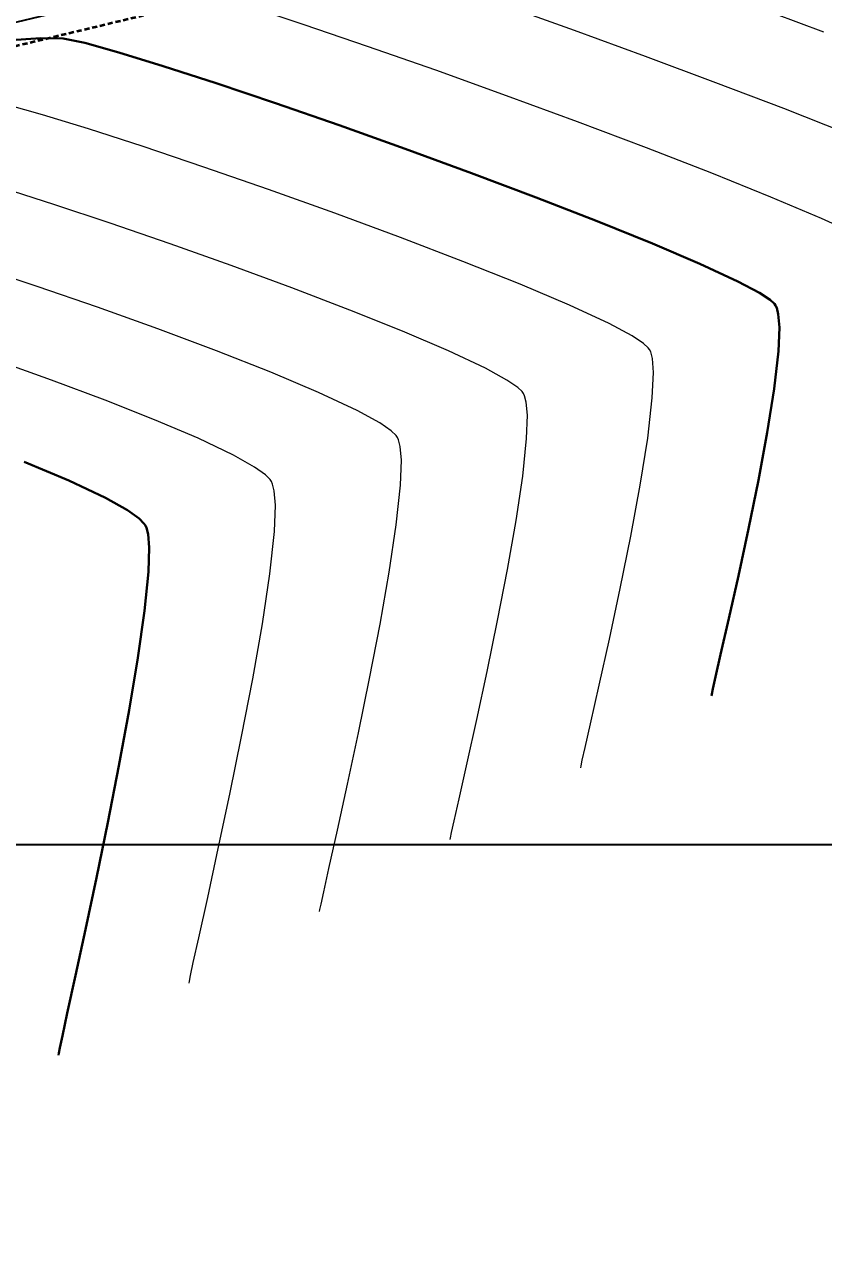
# Model space of a CAD drawing. Header units: millimetres. Extents: x 736950 to 740938, y 8500595 to 8502163.
# Drawn here: x 737905.55 to 737933.13, y 8501186.46 to 8501228.3 of the extents above; entities that cross this region are included whole.
import ezdxf

# ---------------------------------------------------------------- set-up
doc = ezdxf.new("R2010")
doc.units = ezdxf.units.MM
doc.linetypes.add('DASHED', pattern=[0.75, 0.5, -0.25])
for name, color, linetype, lineweight in [('CONT-MJR', 80, 'Continuous', 30), ('CONT-MNR', 96, 'Continuous', 15), ('COTAS', 40, 'Continuous', 5), ('PERIMETRO', 7, 'Continuous', 35), ('pista', 251, 'Continuous', 5)]:
    doc.layers.add(name, color=color, linetype=linetype, lineweight=lineweight)
doc.layers.add('Cuadricula Coordenadas', color=5, linetype='Continuous')
doc.styles.add('COTAS', font='arial.ttf')
doc.dimstyles.new('Copy of GenDist', dxfattribs={"dimtxt": 2, "dimasz": 2, "dimexe": 0.18, "dimexo": 0.0625, "dimgap": 1, "dimtad": 2, "dimdec": 3, "dimzin": 1, "dimdsep": 46, "dimtxsty": 'COTAS', "dimcen": 0.09, "dimadec": 3, "dimazin": 0, "dimtfac": 1, "dimtdec": 3, "dimtofl": 0, "dimtmove": 0, "dimatfit": 3, "dimfxl": 1, "dimtolj": 1, "dimtzin": 0, "dimarcsym": 0})

# ---------------------------------------------------------------- blocks, each defined once
blk = doc.blocks.new('*D155')
at = {"layer": 'COTAS', "color": 0, "lineweight": -2, "transparency": 16777216}
for p, q in [((737966.6579041376, 8501242.309450852), (737966.4448905829, 8501243.199841607)), ((737894.410769413, 8501225.781604614), (737964.5416599361, 8501242.55944087)), ((737892.6367909918, 8501224.600933155), (737892.4237774368, 8501225.491323913))]:
    blk.add_line(p, q, dxfattribs=at)
at = {"layer": 'COTAS', "color": 0, "transparency": 16777216}
for points in [[(737964.4641031495, 8501242.883626089), (737964.6192167227, 8501242.235255651), (737966.4867712476, 8501243.024781588)], [(737894.3332126264, 8501226.105789833), (737894.4883261996, 8501225.457419395), (737892.4656581015, 8501225.316263894)]]:
    blk.add_solid(points, dxfattribs=at)
at = {"layer": 'Defpoints', "color": 0, "transparency": 16777216}
for p in [(737966.4867712476, 8501243.024781588), (737966.6724460351, 8501242.248666123), (737892.6513328892, 8501224.540148428)]:
    blk.add_point(p, dxfattribs=at)
at = {"layer": 'COTAS', "color": 0, "transparency": 16777216, "insert": (737929.0059539131, 8501236.13619969), "char_height": 2, "attachment_point": 5, "rotation": 13.45433814943491, "style": 'COTAS'}
blk.add_mtext('\\A1;76.110', dxfattribs=at)

msp = doc.modelspace()

# ---------------------------------------------------------------- hatches: boundary and pattern name
at = {"layer": 'pista'}
h = msp.add_hatch(dxfattribs=at)
h.set_pattern_fill('HONEY', color=256, scale=3, angle=9.94991650582834, style=0)
h.set_pattern_definition([(9.94991650582834, (1479841.21072825, -18.49207214638591), (0.4979252195647159, 0.4170677100899267), [0.375, -0.75]), (129.9499165058283, (1479841.21072825, -18.49207214638591), (-0.6101538418184378, 0.222682034283025), [0.3749999999999999, -0.7499999999999998]), (69.94991650582834, (1479841.21072825, -18.49207214638591), (-0.112228622253722, 0.6397497443729518), [-0.75, 0.375])])
h.paths.add_polyline_path([(737744.7999806425, 8501250.923935566), (737743.4751223363, 8501250.754223157), (737756.465848178, 8501242.026572531), (737763.5739612179, 8501242.006896213), (737770.002546867, 8501243.455222024), (737769.8468594846, 8501244.342704736), (737763.4750639071, 8501242.907173423), (737756.7405500773, 8501242.925815564)])
h.paths.add_polyline_path([(737794.2809870465, 8501256.017245878), (737809.7820272583, 8501263.709828075), (737823.391616501, 8501273.483615467), (737837.0791595323, 8501280.557800073), (737851.5530432165, 8501285.77819753), (737870.8510758049, 8501293.050216693, -0.9976846880626209), (737871.0089264096, 8501292.63424804), (737865.2748787645, 8501289.581801567, 0.7845063948290762), (737866.1540430214, 8501286.121818589), (737883.2588851704, 8501291.348365877), (737897.4188924351, 8501296.516943583), (737903.2981396064, 8501301.44146652, -0.5512150924587264), (737904.1219025984, 8501301.177325813), (737906.855912117, 8501297.98174819, 0.5618964424650519), (737910.2738656431, 8501298.536066804), (737914.22079628, 8501308.558674501), (737925.6412323939, 8501300.72656757, 0.340189525830376), (737928.7023693406, 8501300.894137181), (737936.9171069289, 8501306.117412793, -0.358727273887905), (737938.1716059428, 8501305.962964654), (737943.1732157968, 8501301.051021611, 0.3417074120720416), (737946.0555081918, 8501300.709858142), (737955.8779356404, 8501307.072689936), (737971.8320576148, 8501314.464803053), (737988.5677626224, 8501323.411181662), (738023.1375471824, 8501336.282937778), (738044.4246208373, 8501357.728329657), (738061.4456776979, 8501362.208386911), (738078.9085143938, 8501363.070318012), (738112.0997810266, 8501372.051506756), (738118.6561313582, 8501373.365123207), (738128.3493353954, 8501376.976906104), (738155.2251721952, 8501366.826195797), (738176.6167526407, 8501363.543890122), (738193.8053773039, 8501353.328603027), (738204.7313956148, 8501340.877429372), (738207.705198212, 8501335.751671141), (738214.35685511, 8501331.742925933), (738229.9282901662, 8501313.374534177), (738233.5603594936, 8501308.186787868), (738234.53883727, 8501308.358438132), (738230.6417003467, 8501313.924784988), (738214.9478837823, 8501332.43754055), (738208.3676942562, 8501336.403214611), (738205.4657963786, 8501341.405035153), (738194.387784551, 8501354.029418997), (738176.9261677533, 8501364.406946706), (738155.4549153853, 8501367.70147717), (738128.3514754312, 8501377.93815071), (738118.4090486554, 8501374.233504975), (738111.8936108743, 8501372.928085677), (738078.7671659255, 8501363.964436961), (738061.3074614278, 8501363.102660457), (738043.958527311, 8501358.536303693), (738022.6381405202, 8501337.057350922), (737988.196920163, 8501324.233464561), (737971.4304040315, 8501315.270615296), (737955.4419368334, 8501307.862588815), (737945.5806043665, 8501301.47455489, -0.3391433520832071), (737943.8038299843, 8501301.693147572), (737938.8116631231, 8501306.59581691, 0.3560082385246841), (737936.4342009705, 8501306.876887502), (737928.158540546, 8501301.61487459, -0.3502196171718997), (737926.1502499409, 8501301.468794718), (737914.5128481541, 8501309.44969617, 0.4302069892023044), (737913.4330382891, 8501309.014522241), (737909.4507249827, 8501298.90206584, -0.5704007069138802), (737907.5397775185, 8501298.566836312), (737904.9064502402, 8501301.644734057, 0.4931454261128044), (737902.7202336333, 8501302.131411942), (737896.9620044216, 8501297.308254998), (737882.9728831241, 8501292.20205278), (737866.0373022418, 8501287.027224885, -0.7384715771871906), (737865.6977918843, 8501288.787355538), (737871.5108758068, 8501291.881875956, 0.9119586051647783), (737870.5337161538, 8501293.892406015), (737851.2416702455, 8501286.62264278), (737836.7183275839, 8501281.384406622), (737822.9200107896, 8501274.252970394), (737809.3164408724, 8501264.483505804), (737793.8201376351, 8501256.79327439), (737778.9884914039, 8501246.402265295), (737769.846859484, 8501244.34270474), (737770.0025468671, 8501243.455222024), (737779.3594973255, 8501245.563292695)])
h.paths.add_polyline_path([(738260.5182952256, 8501271.251537092), (738234.538837269, 8501308.358438132), (738233.56035949, 8501308.186787868), (738259.6897886079, 8501270.86568047), (738269.3749442189, 8501234.589470252), (738274.5057655985, 8501215.583008338), (738279.7983711922, 8501189.602392923), (738280.7089290785, 8501189.641305126), (738275.382018582, 8501215.790318219), (738270.2441657205, 8501234.822827347)])

# ---------------------------------------------------------------- linework, layer by layer
at = {"layer": 'CONT-MJR'}
for points, elevation in [([(737906.1256585014, 8501227.825513773), (737904.9283425127, 8501227.742085151)], 3600), ([(737908.8119203646, 8501227.33136505), (737907.6399009054, 8501227.656692253)], 3600), ([(737930.1649240372, 8501219.427984213), (737928.8645748426, 8501220.03304173)], 3600), ([(737931.4308309387, 8501218.654723784), (737931.2845930982, 8501218.786076728)], 3600), ([(737931.4722085989, 8501218.598684508), (737931.4308309387, 8501218.654723784)], 3600), ([(737931.5103115077, 8501218.517116962), (737931.4722085989, 8501218.598684508)], 3600), ([(737931.5661201383, 8501218.298180994), (737931.5103115077, 8501218.517116962)], 3600), ([(737931.5708910384, 8501217.022010755), (737931.6022131379, 8501217.841134124)], 3600), ([(737909.1183234364, 8501211.528953742), (737908.3595973602, 8501211.957055923)], 3605), ([(737909.6785824308, 8501211.077881617), (737909.5109102138, 8501211.245731762)], 3605), ([(737909.7321978917, 8501211.000833593), (737909.6785824308, 8501211.077881617)], 3605), ([(737909.7688854642, 8501210.921975072), (737909.7321978917, 8501211.000833593)], 3605), ([(737909.8377229341, 8501209.411249781), (737909.861695116, 8501210.248158382)], 3605), ([(737909.4736603705, 8501206.438279917), (737909.703417239, 8501208.058548877)], 3605), ([(737929.2593692408, 8501205.12552054), (737929.2706768836, 8501205.188561905)], 3600), ([(737908.8155760246, 8501202.70815167), (737909.1703980563, 8501204.628721362)], 3605), ([(737908.431140004, 8501200.754849296), (737908.8155760246, 8501202.70815167)], 3605), ([(737907.319605286, 8501195.48133068), (737907.6612089063, 8501197.063160345)], 3605), ([(737906.8660519841, 8501193.393200915), (737907.0361705882, 8501194.179882172)], 3605)]:
    msp.add_lwpolyline(points, dxfattribs=dict(at, elevation=elevation))
at = {"layer": 'CONT-MJR', "extrusion": (-0.01716016555535793, -0.9998527535182933, 0), "elevation": -8512638.6409069}
msp.add_lwpolyline([(591915.7681700103, 3600.000000000013), (591914.994668037, 3600.000000000013)], dxfattribs=at)
at = {"layer": 'CONT-MJR', "extrusion": (-0.2054776196131246, -0.9786618148462338, 0), "elevation": -8471450.39226062}
msp.add_lwpolyline([(-1024649.992632065, 3600.000000000006), (-1024650.749639557, 3600.000000000006)], dxfattribs=at)
at = {"layer": 'CONT-MJR', "extrusion": (0.2936719581844321, 0.9559062616052482, 0), "elevation": 8343079.563139728}
msp.add_lwpolyline([(1791198.819570396, 3600.000000000001), (1791200.423564625, 3600.000000000001)], dxfattribs=at)
at = {"layer": 'CONT-MJR', "extrusion": (-0.3089520666024214, -0.9510776101570749, 0), "elevation": -8313305.451826645}
msp.add_lwpolyline([(-1924659.681083106, 3600), (-1924661.599538875, 3600)], dxfattribs=at)
at = {"layer": 'CONT-MJR', "extrusion": (-0.3196892637963469, -0.9475224401634771, 0), "elevation": -8291005.255770102}
msp.add_lwpolyline([(-2018560.26777995, 3600.000000000013), (-2018562.42711252, 3600.000000000013)], dxfattribs=at)
at = {"layer": 'CONT-MJR', "extrusion": (-0.328332221287551, -0.9445623073489555, 0), "elevation": -8272218.260174457}
msp.add_lwpolyline([(-2094217.996661508, 3600), (-2094220.323152115, 3600)], dxfattribs=at)
at = {"layer": 'CONT-MJR', "extrusion": (-0.3361115103619647, -0.9418221979769849, 0), "elevation": -8254664.439481921}
msp.add_lwpolyline([(-2162371.033770088, 3600), (-2162373.453651619, 3600)], dxfattribs=at)
at = {"layer": 'CONT-MJR', "extrusion": (-0.3438329629349455, -0.9390308267567026, 0), "elevation": -8236632.171657152}
msp.add_lwpolyline([(-2230070.19720121, 3600), (-2230072.636699909, 3600)], dxfattribs=at)
at = {"layer": 'CONT-MJR', "extrusion": (-0.3522107600554415, -0.9359207127215255, 0), "elevation": -8216374.550475096}
msp.add_lwpolyline([(-2303584.353162312, 3600.000000000013), (-2303586.738529282, 3600.000000000013)], dxfattribs=at)
at = {"layer": 'CONT-MJR', "extrusion": (-0.3621030694130336, -0.9321380622642012, 0), "elevation": -8191517.162706014}
msp.add_lwpolyline([(-2390470.122320647, 3600), (-2390472.37987009, 3600)], dxfattribs=at)
at = {"layer": 'CONT-MJR', "extrusion": (-0.3748324103001827, -0.927092586632293, 0), "elevation": -8158017.759715853}
msp.add_lwpolyline([(-2502406.19684351, 3600), (-2502408.253018625, 3600)], dxfattribs=at)
at = {"layer": 'CONT-MJR', "extrusion": (-0.3928780095281645, -0.9195905989238841, 0), "elevation": -8107558.045256119}
msp.add_lwpolyline([(-2661349.958604794, 3600.00000000001), (-2661351.740120595, 3600.00000000001)], dxfattribs=at)
at = {"layer": 'CONT-MJR', "extrusion": (0.4702045367787753, 0.8825574732518315, 0), "elevation": 7849792.849294323}
msp.add_lwpolyline([(3346045.311599917, 3600.000000000003), (3346046.161398375, 3600.000000000003)], dxfattribs=at)
at = {"layer": 'CONT-MJR', "extrusion": (0.5482301021527399, 0.8363275405566868, 0), "elevation": 7514359.542628038}
msp.add_lwpolyline([(4043471.787170062, 3600.00000000001), (4043472.229189558, 3600.00000000001)], dxfattribs=at)
at = {"layer": 'CONT-MJR', "extrusion": (0.9968963768554802, 0.07872492497561673, 0), "elevation": 1404899.077358095}
msp.add_lwpolyline([(8416739.654664407, 3600.000000000003), (8416740.113134196, 3600.000000000003)], dxfattribs=at)
at = {"layer": 'CONT-MJR', "extrusion": (0.9936615235794632, -0.112413418050249, 0), "elevation": -222396.6540022123}
msp.add_lwpolyline([(8530284.36446528, 3600.000000000013), (8530285.668541934, 3600.000000000013)], dxfattribs=at)
at = {"layer": 'CONT-MJR', "extrusion": (0.9876850676307743, -0.1564551283250021, 0), "elevation": -601214.948649139}
msp.add_lwpolyline([(8511975.452819796, 3600.00000000001), (8511976.985158794, 3600.00000000001)], dxfattribs=at)
at = {"layer": 'CONT-MJR', "extrusion": (0.9831788879679348, -0.1826452141561203, 0), "elevation": -827187.7290457113}
msp.add_lwpolyline([(8492992.266584322, 3600), (8492993.93528584, 3600)], dxfattribs=at)
at = {"layer": 'CONT-MJR', "extrusion": (-0.3866109638433374, -0.9222428978507375, 0), "elevation": -8125465.875120634}
msp.add_lwpolyline([(-2606132.403993703, 3605.00000000001), (-2606134.075698392, 3605.00000000001)], dxfattribs=at)
at = {"layer": 'CONT-MJR', "extrusion": (-0.4273564654883187, -0.9040832104432266, 0), "elevation": -8001152.907205279}
msp.add_lwpolyline([(-2965917.335576775, 3605), (-2965918.736313646, 3605)], dxfattribs=at)
at = {"layer": 'CONT-MJR', "extrusion": (0.979872295195748, -0.1996253618852494, 0), "elevation": -973979.6113101201}
msp.add_lwpolyline([(8477410.682135237, 3600.000000000003), (8477412.393891018, 3600.000000000003)], dxfattribs=at)
at = {"layer": 'CONT-MJR', "extrusion": (0.5850656560270014, 0.810985929679236, 0), "elevation": 7326088.217608608}
msp.add_lwpolyline([(4375332.503783512, 3605.000000000013), (4375332.98786932, 3605.000000000013)], dxfattribs=at)
at = {"layer": 'CONT-MJR', "extrusion": (0.9692388067029465, 0.2461221964412154, 0), "elevation": 2807547.488375552}
msp.add_lwpolyline([(8058087.334111676, 3605.000000000006), (8058087.556451662, 3605.000000000006)], dxfattribs=at)
at = {"layer": 'CONT-MJR', "extrusion": (0.9774752463522765, -0.2110500954004911, 0), "elevation": -1072872.535882876}
msp.add_lwpolyline([(8465461.863252537, 3600.000000000006), (8465463.52414189, 3600.000000000006)], dxfattribs=at)
at = {"layer": 'CONT-MJR', "extrusion": (0.9965648365328865, 0.08281622175746402, 0), "elevation": 1439413.13381451}
msp.add_lwpolyline([(8410896.294544503, 3605.00000000001), (8410896.75444047, 3605.00000000001)], dxfattribs=at)
at = {"layer": 'CONT-MJR', "extrusion": (0.9951071850720914, -0.09880126627679656, 0), "elevation": -105630.8732622259}
msp.add_lwpolyline([(8532519.63395031, 3605), (8532520.993302273, 3605)], dxfattribs=at)
at = {"layer": 'CONT-MJR', "extrusion": (0.9758307675075589, -0.2185276028002155, 0), "elevation": -1137653.901698047}
msp.add_lwpolyline([(8456998.16709286, 3600.000000000013), (8456999.68288909, 3600.000000000013)], dxfattribs=at)
at = {"layer": 'CONT-MJR', "extrusion": (0.9749563469724962, -0.2223963162870412, 0), "elevation": -1171187.899957654}
msp.add_lwpolyline([(8452418.099301202, 3600.000000000003), (8452419.375613913, 3600.000000000003)], dxfattribs=at)
at = {"layer": 'CONT-MJR', "extrusion": (0.9751155266491441, -0.2216973380258825, 0), "elevation": -1165128.277996384}
msp.add_lwpolyline([(8453254.736740084, 3600.000000000013), (8453255.521881193, 3600.000000000013)], dxfattribs=at)
at = {"layer": 'CONT-MJR', "extrusion": (0.986245998082774, -0.1652840925973002, 0), "elevation": -677353.926788516}
msp.add_lwpolyline([(8506243.691607663, 3605.000000000003), (8506245.526401985, 3605.000000000003)], dxfattribs=at)
at = {"layer": 'CONT-MJR', "extrusion": (0.9766224874971055, -0.2149616638262884, 0), "elevation": -1106754.894831824}
msp.add_lwpolyline([(8461094.84949529, 3600.000000000013), (8461095.269004561, 3600.000000000013)], dxfattribs=at)
at = {"layer": 'CONT-MJR', "extrusion": (0.9798215737602164, -0.1998741694017841, 0), "elevation": -976132.3066595958}
msp.add_lwpolyline([(8477157.246769063, 3600.00000000001), (8477157.434499225, 3600.00000000001)], dxfattribs=at)
at = {"layer": 'CONT-MJR', "extrusion": (0.9795248448800102, -0.2013233177324281, 0), "elevation": -988690.2991276212}
msp.add_lwpolyline([(8475693.576592714, 3605.000000000013), (8475695.524227427, 3605.000000000013)], dxfattribs=at)
at = {"layer": 'CONT-MJR', "extrusion": (0.9782989841073069, -0.2071982087147744, 0), "elevation": -1039538.488092453}
msp.add_lwpolyline([(8469605.596185189, 3605.000000000006), (8469607.41968944, 3605.000000000006)], dxfattribs=at)
at = {"layer": 'CONT-MJR', "extrusion": (0.9770966404184361, -0.2127960415115967, 0), "elevation": -1088013.983616944}
msp.add_lwpolyline([(8463511.969008295, 3605.000000000006), (8463513.30096304, 3605.000000000006)], dxfattribs=at)
at = {"layer": 'CONT-MJR', "extrusion": (0.9786648491184589, -0.205463167258622, 0), "elevation": -1024518.608316894}
msp.add_lwpolyline([(8471431.407007746, 3605.000000000013), (8471431.831324749, 3605.000000000013)], dxfattribs=at)
at = {"layer": 'CONT-MJR', "extrusion": (0.9847518327034449, -0.1739650194355364, 0), "elevation": -752255.1524175107}
msp.add_lwpolyline([(8499935.081159024, 3605), (8499935.144583886, 3605)], dxfattribs=at)
at = {"layer": 'CONT-MJR', "extrusion": (0.9811918097689766, -0.1930353139772117, 0), "elevation": -917002.3678761837}
msp.add_lwpolyline([(8483742.802194124, 3605.000000000013), (8483742.989962284, 3605.000000000013)], dxfattribs=at)
at = {"layer": 'CONT-MNR'}
for points, elevation in [([(737915.2098250453, 8501228.28057279), (737913.2630567497, 8501228.920402413)], 3599), ([(737924.5320131017, 8501228.086808398), (737922.1234991584, 8501228.94930925)], 3598), ([(737933.1340865272, 8501228.02729061), (737930.555300628, 8501228.993075676)], 3597), ([(737924.6352630587, 8501224.9340549), (737922.1840225118, 8501225.835889947)], 3599), ([(737906.1780972624, 8501225.17979595), (737904.9565432932, 8501225.518008905)], 3601), ([(737933.9357942626, 8501224.532809554), (737931.7528352294, 8501225.389401818)], 3598), ([(737907.7707658963, 8501224.6919426), (737906.1780972624, 8501225.17979595)], 3601), ([(737909.655320236, 8501224.08112656), (737907.7707658963, 8501224.6919426)], 3601), ([(737920.6833639519, 8501220.116325868), (737918.5278154694, 8501220.94178971)], 3601), ([(737922.6554243858, 8501219.32796559), (737920.6833639519, 8501220.116325868)], 3601), ([(737924.3647678122, 8501218.60338659), (737922.6554243858, 8501219.32796559)], 3601), ([(737918.6047396378, 8501217.708345061), (737916.7787559957, 8501218.440561697)], 3602), ([(737912.183092313, 8501217.03182201), (737910.1609245479, 8501217.789536878)], 3603), ([(737920.1899659602, 8501217.030357659), (737918.6047396378, 8501217.708345061)], 3602), ([(737927.1242064574, 8501217.079114325), (737927.0788780283, 8501217.140962426)], 3601), ([(737927.2207145409, 8501216.7639005), (737927.1635639974, 8501216.994214917)], 3601), ([(737927.2561067495, 8501216.278906899), (737927.2207145409, 8501216.7639005)], 3601), ([(737915.7007481109, 8501215.597468862), (737914.0570852853, 8501216.29243615)], 3603), ([(737922.7307386568, 8501215.622885078), (737922.5784410887, 8501215.766726699)], 3602), ([(737922.8694848256, 8501215.264614904), (737922.8136858644, 8501215.479590416)], 3602), ([(737911.5520076345, 8501214.013726374), (737910.0485514117, 8501214.655443631)], 3604), ([(737918.4282021746, 8501214.03997396), (737918.3783412748, 8501214.109941531)], 3603), ([(737912.774308218, 8501213.428983299), (737911.5520076345, 8501214.013726374)], 3604), ([(737918.4667681844, 8501213.957165107), (737918.4282021746, 8501214.03997396)], 3603), ([(737918.523765828, 8501213.73246297), (737918.4667681844, 8501213.957165107)], 3603), ([(737922.7492349758, 8501212.706307571), (737922.8839458085, 8501214.002348842)], 3602), ([(737913.5001158953, 8501213.017327577), (737912.774308218, 8501213.428983299)], 3604), ([(737914.0303335951, 8501212.591827998), (737913.8726521623, 8501212.74889204)], 3604), ([(737914.080200033, 8501212.520403776), (737914.0303335951, 8501212.591827998)], 3604), ([(737922.521165074, 8501211.173816346), (737922.7492349758, 8501212.706307571)], 3602), ([(737914.2156243927, 8501211.702372024), (737914.1779477379, 8501212.200473819)], 3604), ([(737914.0262586842, 8501209.340271976), (737914.182446061, 8501210.795861704)], 3604), ([(737917.4666048668, 8501205.721552972), (737917.8289774503, 8501207.59714386)], 3603), ([(737921.5195158311, 8501205.971486362), (737921.882034014, 8501207.725021398)], 3602), ([(737925.3862473677, 8501205.495676458), (737925.7385321422, 8501207.084139286)], 3601), ([(737921.16072453, 8501204.307038741), (737921.5195158311, 8501205.971486362)], 3602), ([(737924.9003384473, 8501203.342478544), (737925.0848230602, 8501204.161237339)], 3601), ([(737912.6463140114, 8501201.736304397), (737913.0508473876, 8501203.718207655)], 3604), ([(737920.5514085226, 8501201.57094313), (737920.8299315976, 8501202.813062886)], 3602), ([(737924.7538135673, 8501202.646664921), (737924.765595345, 8501202.712389955)], 3601), ([(737916.3547231936, 8501200.491470598), (737916.7039059963, 8501202.081453007)], 3603), ([(737912.2468592186, 8501199.855735177), (737912.6463140114, 8501201.736304397)], 3604), ([(737920.2592616158, 8501200.229583774), (737920.29550249, 8501200.410049513)], 3602), ([(737920.2482578942, 8501200.167809302), (737920.2592616158, 8501200.229583774)], 3602), ([(737911.5706495162, 8501196.77125873), (737911.8793490424, 8501198.169664966)], 3604), ([(737915.7427022208, 8501197.68895368), (737915.754109561, 8501197.75302533)], 3603), ([(737911.2371465473, 8501195.210098062), (737911.2489495854, 8501195.276423307)], 3604)]:
    msp.add_lwpolyline(points, dxfattribs=dict(at, elevation=elevation))
at = {"layer": 'CONT-MNR', "extrusion": (-0.3225751130419228, -0.9465438692664967, 0), "elevation": -8284818.592435806}
msp.add_lwpolyline([(-2043813.246204091, 3599), (-2043815.555702562, 3599)], dxfattribs=at)
at = {"layer": 'CONT-MNR', "extrusion": (-0.3434140313733425, -0.939184115632238, 0), "elevation": -8237632.020884998}
msp.add_lwpolyline([(-2226391.398913859, 3598), (-2226394.009913102, 3598)], dxfattribs=at)
at = {"layer": 'CONT-MNR', "extrusion": (0.330797361154808, 0.943701809817601, 0), "elevation": 8266724.938306708}
msp.add_lwpolyline([(2115807.163308987, 3599), (2115809.653373198, 3599)], dxfattribs=at)
at = {"layer": 'CONT-MNR', "extrusion": (-0.3498079400846792, -0.9368214371232726, 0), "elevation": -8222264.591875742}
msp.add_lwpolyline([(-2282488.360725044, 3598.000000000013), (-2282490.95372885, 3598.000000000013)], dxfattribs=at)
at = {"layer": 'CONT-MNR', "extrusion": (-0.3381075869784608, -0.9411074644415496, 0), "elevation": -8250064.180077108}
msp.add_lwpolyline([(-2179864.878171101, 3599), (-2179867.469031165, 3599)], dxfattribs=at)
at = {"layer": 'CONT-MNR', "extrusion": (0.3568625614379579, 0.9341568991577056, 0), "elevation": 8204818.564287546}
msp.add_lwpolyline([(2344425.029804766, 3598), (2344427.534128784, 3598)], dxfattribs=at)
at = {"layer": 'CONT-MNR', "extrusion": (-0.3529962789061807, -0.9356247255595536, 0), "elevation": -8214440.89620621}
msp.add_lwpolyline([(-2310477.680389581, 3599.000000000003), (-2310480.233514185, 3599.000000000003)], dxfattribs=at)
at = {"layer": 'CONT-MNR', "extrusion": (-0.3194915552174871, -0.9475891230616315, 0), "elevation": -8291423.375373409}
msp.add_lwpolyline([(-2016831.926540649, 3601.000000000011), (-2016834.139747867, 3601.000000000011)], dxfattribs=at)
at = {"layer": 'CONT-MNR', "extrusion": (-0.3620440513709355, -0.9321609865612912, 0), "elevation": -8191671.470799815}
msp.add_lwpolyline([(-2389948.393057313, 3599.00000000001), (-2389950.807721372, 3599.00000000001)], dxfattribs=at)
at = {"layer": 'CONT-MNR', "extrusion": (-0.3288355510010351, -0.9443871983449615, 0), "elevation": -8271098.142434468}
msp.add_lwpolyline([(-2098627.697785598, 3601.000000000003), (-2098630.059781693, 3601.000000000003)], dxfattribs=at)
at = {"layer": 'CONT-MNR', "extrusion": (-0.3736445097276316, -0.9275719812232354, 0), "elevation": -8161219.630168498}
msp.add_lwpolyline([(-2491950.643067599, 3599.000000000009), (-2491952.83967115, 3599.000000000009)], dxfattribs=at)
at = {"layer": 'CONT-MNR', "extrusion": (-0.3041972763757924, -0.9526090578225412, 0), "elevation": -8322810.328927507}
msp.add_lwpolyline([(-1883112.11667043, 3602.000000000006), (-1883113.9518876, 3602.000000000006)], dxfattribs=at)
at = {"layer": 'CONT-MNR', "extrusion": (-0.3376602713805976, -0.9412680495646185, 0), "elevation": -8251093.44890427}
msp.add_lwpolyline([(-2175947.846188081, 3601.000000000006), (-2175950.273591947, 3601.000000000006)], dxfattribs=at)
at = {"layer": 'CONT-MNR', "extrusion": (-0.3158882562334264, -0.9487964004852703, 0), "elevation": -8299024.933078109}
msp.add_lwpolyline([(-1985311.070470687, 3602.00000000001), (-1985313.117722547, 3602.00000000001)], dxfattribs=at)
at = {"layer": 'CONT-MNR', "extrusion": (-0.3900871289435027, -0.9207779492541158, 0), "elevation": -8115595.577405715}
msp.add_lwpolyline([(-2636744.634585388, 3599), (-2636746.533765695, 3599)], dxfattribs=at)
at = {"layer": 'CONT-MNR', "extrusion": (-0.3469215943390723, -0.9378941344209571, 0), "elevation": -8229245.128883268}
msp.add_lwpolyline([(-2257167.664035722, 3601.00000000001), (-2257170.073484175, 3601.00000000001)], dxfattribs=at)
at = {"layer": 'CONT-MNR', "extrusion": (-0.3258253111143256, -0.9454299903415657, 0), "elevation": -8277738.97243242}
msp.add_lwpolyline([(-2072270.093896962, 3602.000000000013), (-2072272.277153519, 3602.000000000013)], dxfattribs=at)
at = {"layer": 'CONT-MNR', "extrusion": (0.4166233282963626, 0.9090792057457158, 0), "elevation": 8035723.905253174}
msp.add_lwpolyline([(2870966.112262894, 3599.00000000001), (2870967.635234645, 3599.00000000001)], dxfattribs=at)
at = {"layer": 'CONT-MNR', "extrusion": (-0.3353415025676314, -0.9420966387031021, 0), "elevation": -8256423.512766137}
msp.add_lwpolyline([(-2155626.810139047, 3602), (-2155629.053345842, 3602)], dxfattribs=at)
at = {"layer": 'CONT-MNR', "extrusion": (0.3454413796587094, 0.9384403301326555, 0), "elevation": 8232793.256839312}
msp.add_lwpolyline([(2244183.896364602, 3602), (2244186.123495304, 3602)], dxfattribs=at)
at = {"layer": 'CONT-MNR', "extrusion": (-0.3154680874342369, -0.9489361863742919, 0), "elevation": -8299900.374679101}
msp.add_lwpolyline([(-1981637.673228067, 3603.000000000013), (-1981639.753199357, 3603.000000000013)], dxfattribs=at)
at = {"layer": 'CONT-MNR', "extrusion": (-0.3266444120925924, -0.9451473049470568, 0), "elevation": -8275937.339963729}
msp.add_lwpolyline([(-2079443.705656374, 3603), (-2079445.897961508, 3603)], dxfattribs=at)
at = {"layer": 'CONT-MNR', "extrusion": (-0.3572031251461303, -0.9340267273401966, 0), "elevation": -8203951.417911381}
msp.add_lwpolyline([(-2347427.800607668, 3602), (-2347429.935719259, 3602)], dxfattribs=at)
at = {"layer": 'CONT-MNR', "extrusion": (0.3380039521084774, 0.9411446904483126, 0), "elevation": 8250292.535660877}
msp.add_lwpolyline([(2178964.980616363, 3603), (2178967.199390186, 3603)], dxfattribs=at)
at = {"layer": 'CONT-MNR', "extrusion": (0.4207056901755882, 0.9071971793683455, 0), "elevation": 8022730.517363053}
msp.add_lwpolyline([(2907066.630289751, 3601.00000000001), (2907068.137566771, 3601.00000000001)], dxfattribs=at)
at = {"layer": 'CONT-MNR', "extrusion": (-0.4710360503372855, -0.882113960485067, 0), "elevation": -7846632.674137931}
msp.add_lwpolyline([(-3353444.644506584, 3601), (-3353445.545155532, 3601)], dxfattribs=at)
at = {"layer": 'CONT-MNR', "extrusion": (-0.5513644737480272, -0.8342644767030184, 0), "elevation": -7499130.277567411}
msp.add_lwpolyline([(-4071642.977395404, 3601.000000000003), (-4071643.450339276, 3601.000000000003)], dxfattribs=at)
at = {"layer": 'CONT-MNR', "extrusion": (-0.3670169870227452, -0.9302142394291468, 0), "elevation": -8178779.441604338}
msp.add_lwpolyline([(-2433672.626302926, 3603), (-2433674.640885042, 3603)], dxfattribs=at)
at = {"layer": 'CONT-MNR', "extrusion": (-0.4266132021623029, -0.9044341743547875, 0), "elevation": -8003597.70104398}
msp.add_lwpolyline([(-2959329.775464665, 3602), (-2959331.181845993, 3602)], dxfattribs=at)
at = {"layer": 'CONT-MNR', "extrusion": (0.6725659305113484, 0.740037207926334, 0), "elevation": 6787521.609428449}
msp.add_lwpolyline([(5171535.521784286, 3601.000000000003), (5171535.734851243, 3601.000000000003)], dxfattribs=at)
at = {"layer": 'CONT-MNR', "extrusion": (0.907253884363172, 0.4205833916216098, 0), "elevation": 4244957.961858712}
msp.add_lwpolyline([(7402402.230594232, 3601.000000000006), (7402402.324172677, 3601.000000000006)], dxfattribs=at)
at = {"layer": 'CONT-MNR', "extrusion": (-0.3353016526019114, -0.9421108224420454, 0), "elevation": -8256508.882894477}
msp.add_lwpolyline([(-2155282.08717431, 3604), (-2155284.108231114, 3604)], dxfattribs=at)
at = {"layer": 'CONT-MNR', "extrusion": (0.481020831082501, 0.8767091650397527, 0), "elevation": 7808049.953396432}
msp.add_lwpolyline([(3442318.835918318, 3602.000000000011), (3442319.6837851, 3602.000000000011)], dxfattribs=at)
at = {"layer": 'CONT-MNR', "extrusion": (0.9991175137021844, -0.04200230724097809, 0), "elevation": 380205.3473457987}
msp.add_lwpolyline([(8524707.844434949, 3601.000000000013), (8524708.719358483, 3601.000000000013)], dxfattribs=at)
at = {"layer": 'CONT-MNR', "extrusion": (0.3495872245299282, 0.9369038224094626, 0), "elevation": 8222784.467090131}
msp.add_lwpolyline([(2280567.130693033, 3604.000000000013), (2280569.09923626, 3604.000000000013)], dxfattribs=at)
at = {"layer": 'CONT-MNR', "extrusion": (0.5654158737837242, 0.8248059709249127, 0), "elevation": 7429086.663991205}
msp.add_lwpolyline([(4198079.392189234, 3602.000000000013), (4198079.844614692, 3602.000000000013)], dxfattribs=at)
at = {"layer": 'CONT-MNR', "extrusion": (-0.3675799700964452, -0.9299919169454628, 0), "elevation": -8177301.867361282}
msp.add_lwpolyline([(-2438625.848245786, 3604), (-2438627.687833015, 3604)], dxfattribs=at)
at = {"layer": 'CONT-MNR', "extrusion": (0.4246958087944825, 0.9053361088526185, 0), "elevation": 8009847.154881014}
msp.add_lwpolyline([(2942367.434358669, 3603.000000000003), (2942368.90472676, 3603.000000000003)], dxfattribs=at)
at = {"layer": 'CONT-MNR', "extrusion": (0.8123837886445247, 0.583123125889866, 0), "elevation": 5556731.891604899}
msp.add_lwpolyline([(6475949.86842067, 3602.00000000001), (6475949.946389896, 3602.00000000001)], dxfattribs=at)
at = {"layer": 'CONT-MNR', "extrusion": (0.9054448362517318, 0.4244639543059865, 0), "elevation": 4276607.940078427}
msp.add_lwpolyline([(7384160.022388731, 3602), (7384160.110691986, 3602)], dxfattribs=at)
at = {"layer": 'CONT-MNR', "extrusion": (0.9934698311066612, -0.1140951124321387, 0), "elevation": -236838.6974308618}
msp.add_lwpolyline([(8529893.524600403, 3601.000000000013), (8529894.921423154, 3601.000000000013)], dxfattribs=at)
at = {"layer": 'CONT-MNR', "extrusion": (-0.4816273401918335, -0.8763761208406696, 0), "elevation": -7805662.817847362}
msp.add_lwpolyline([(-3447723.794466671, 3603.000000000003), (-3447724.689908576, 3603.000000000003)], dxfattribs=at)
at = {"layer": 'CONT-MNR', "extrusion": (0.9963282220428646, 0.08561585110774986, 0), "elevation": 1463052.160888786}
msp.add_lwpolyline([(8406822.34324758, 3602.000000000013), (8406822.795274619, 3602.000000000013)], dxfattribs=at)
at = {"layer": 'CONT-MNR', "extrusion": (0.5687198134129464, 0.8225313208817908, 0), "elevation": 7412183.709127493}
msp.add_lwpolyline([(4227848.148244534, 3603.00000000001), (4227848.631514788, 3603.00000000001)], dxfattribs=at)
at = {"layer": 'CONT-MNR', "extrusion": (0.9995546203415973, -0.02984226790586431, 0), "elevation": 483898.7223206499}
msp.add_lwpolyline([(8519449.026957044, 3602.000000000003), (8519449.83921758, 3602.000000000003)], dxfattribs=at)
at = {"layer": 'CONT-MNR', "extrusion": (0.6910482852066991, 0.722808596734212, 0), "elevation": 6654687.871319175}
msp.add_lwpolyline([(5341375.685296851, 3603.00000000001), (5341375.912420626, 3603.00000000001)], dxfattribs=at)
at = {"layer": 'CONT-MNR', "extrusion": (0.9967673685505894, 0.08034185081720323, 0), "elevation": 1418536.350597501}
msp.add_lwpolyline([(8414446.225810738, 3603.00000000001), (8414446.701641623, 3603.00000000001)], dxfattribs=at)
at = {"layer": 'CONT-MNR', "extrusion": (0.9876534909170082, -0.1566543388465429, 0), "elevation": -602935.8243960162}
msp.add_lwpolyline([(8511851.532403538, 3601.000000000013), (8511853.176675484, 3601.000000000013)], dxfattribs=at)
at = {"layer": 'CONT-MNR', "extrusion": (0.9994438841634523, -0.0333455005701164, 0), "elevation": 454030.9822495559}
msp.add_lwpolyline([(8521091.002948985, 3603.000000000006), (8521091.862677252, 3603.000000000006)], dxfattribs=at)
at = {"layer": 'CONT-MNR', "extrusion": (0.5846050595495115, 0.8113180167783236, 0), "elevation": 7328575.25110592}
msp.add_lwpolyline([(4371169.165595732, 3604), (4371169.624769889, 3604)], dxfattribs=at)
at = {"layer": 'CONT-MNR', "extrusion": (0.9075325896621302, 0.4199816647201966, 0), "elevation": 4240034.462611444}
msp.add_lwpolyline([(7405216.935760922, 3604), (7405217.030087284, 3604)], dxfattribs=at)
at = {"layer": 'CONT-MNR', "extrusion": (0.9705785752585817, 0.2407846117363435, 0), "elevation": 2763164.770474977}
msp.add_lwpolyline([(8073416.046674861, 3604), (8073416.288103752, 3604)], dxfattribs=at)
at = {"layer": 'CONT-MNR', "extrusion": (0.9944607729949304, -0.1051083772794801, 0), "elevation": -159717.6050991439}
msp.add_lwpolyline([(8531682.289733803, 3603.000000000003), (8531683.673226638, 3603.000000000003)], dxfattribs=at)
at = {"layer": 'CONT-MNR', "extrusion": (0.983316994260804, -0.1819002165966223, 0), "elevation": -820756.4103104083}
msp.add_lwpolyline([(8493613.871050091, 3601), (8493615.663129268, 3601)], dxfattribs=at)
at = {"layer": 'CONT-MNR', "extrusion": (0.9993308899840522, -0.03657557003906481, 0), "elevation": 426483.8057947828}
msp.add_lwpolyline([(8522512.182433397, 3604.000000000013), (8522513.08955068, 3604.000000000013)], dxfattribs=at)
at = {"layer": 'CONT-MNR', "extrusion": (0.9848480776443729, -0.1734193298343165, 0), "elevation": -747532.7681233232}
msp.add_lwpolyline([(8500369.797752036, 3602.000000000011), (8500371.511271998, 3602.000000000011)], dxfattribs=at)
at = {"layer": 'CONT-MNR', "extrusion": (0.9890380520351233, -0.1476608669437129, 0), "elevation": -525466.8248014237}
msp.add_lwpolyline([(8516981.211367412, 3603.000000000003), (8516982.859109748, 3603.000000000003)], dxfattribs=at)
at = {"layer": 'CONT-MNR', "extrusion": (0.9801500170086097, -0.1982572676045499, 0), "elevation": -962148.1425938294}
msp.add_lwpolyline([(8478759.192545833, 3601), (8478761.031380901, 3601)], dxfattribs=at)
at = {"layer": 'CONT-MNR', "extrusion": (0.9816664612166075, -0.1906068176180035, 0), "elevation": -895994.9877852857}
msp.add_lwpolyline([(8486003.445074234, 3602), (8486005.239205109, 3602)], dxfattribs=at)
at = {"layer": 'CONT-MNR', "extrusion": (0.9889753345479251, -0.1480803418952698, 0), "elevation": -529083.2146439472}
msp.add_lwpolyline([(8516755.166488675, 3604.00000000001), (8516756.91265514, 3604.00000000001)], dxfattribs=at)
at = {"layer": 'CONT-MNR', "extrusion": (0.9849111570735353, -0.1730607196104015, 0), "elevation": -744441.6015557576}
msp.add_lwpolyline([(8500638.801521474, 3603.000000000003), (8500640.625307333, 3603.000000000003)], dxfattribs=at)
at = {"layer": 'CONT-MNR', "extrusion": (0.977856951455999, -0.2092744190988956, 0), "elevation": -1057499.361090711}
msp.add_lwpolyline([(8467393.423262032, 3601.000000000013), (8467395.20719153, 3601.000000000013)], dxfattribs=at)
at = {"layer": 'CONT-MNR', "extrusion": (0.9849685933484643, -0.1727335234317521, 0), "elevation": -741621.6587099842}
msp.add_lwpolyline([(8500883.01562267, 3604.00000000001), (8500884.949772088, 3604.00000000001)], dxfattribs=at)
at = {"layer": 'CONT-MNR', "extrusion": (0.982002813006862, -0.1888662893335123, 0), "elevation": -880958.1094395278}
msp.add_lwpolyline([(8487572.864988625, 3604), (8487574.891533054, 3604)], dxfattribs=at)
at = {"layer": 'CONT-MNR', "extrusion": (0.9795572742571468, -0.2011654703220935, 0), "elevation": -987316.625066874}
msp.add_lwpolyline([(8475859.512104081, 3603.00000000001), (8475861.418732151, 3603.00000000001)], dxfattribs=at)
at = {"layer": 'CONT-MNR', "extrusion": (0.975425397630147, -0.2203299654111298, 0), "elevation": -1153279.149513582}
msp.add_lwpolyline([(8454877.457725063, 3601), (8454878.825783681, 3601)], dxfattribs=at)
at = {"layer": 'CONT-MNR', "extrusion": (0.9763530815620182, -0.2161820069394099, 0), "elevation": -1117335.809274375}
msp.add_lwpolyline([(8459700.76949465, 3602.000000000003), (8459702.299654063, 3602.000000000003)], dxfattribs=at)
at = {"layer": 'CONT-MNR', "extrusion": (0.977876871621729, -0.2091813183515693, 0), "elevation": -1056700.981038431}
msp.add_lwpolyline([(8467487.2853921, 3603), (8467489.097939897, 3603)], dxfattribs=at)
at = {"layer": 'CONT-MNR', "extrusion": (0.9769356411103035, -0.2135339624706107, 0), "elevation": -1094390.499884447}
msp.add_lwpolyline([(8462700.119282618, 3601.000000000006), (8462700.565568335, 3601.000000000006)], dxfattribs=at)
at = {"layer": 'CONT-MNR', "extrusion": (0.9799674574606451, -0.1991576820464601, 0), "elevation": -969937.5704689515}
msp.add_lwpolyline([(8477865.393258974, 3601), (8477865.591322858, 3601)], dxfattribs=at)
at = {"layer": 'CONT-MNR', "extrusion": (0.9760496994331289, -0.2175476596897765, 0), "elevation": -1129169.373901913}
msp.add_lwpolyline([(8458127.350874588, 3602), (8458128.127135403, 3602)], dxfattribs=at)
at = {"layer": 'CONT-MNR', "extrusion": (0.9774898956231616, -0.2109822361115291, 0), "elevation": -1072292.639515555}
msp.add_lwpolyline([(8465525.575508084, 3602.00000000001), (8465525.988018215, 3602.00000000001)], dxfattribs=at)
at = {"layer": 'CONT-MNR', "extrusion": (0.9761474019432511, -0.2171088429323894, 0), "elevation": -1125370.669724962}
msp.add_lwpolyline([(8458631.586588671, 3603), (8458632.939102553, 3603)], dxfattribs=at)
at = {"layer": 'CONT-MNR', "extrusion": (0.977059151476387, -0.212968106805321, 0), "elevation": -1089500.525069288}
msp.add_lwpolyline([(8463325.166119594, 3604.00000000001), (8463326.891777871, 3604.00000000001)], dxfattribs=at)
at = {"layer": 'CONT-MNR', "extrusion": (0.9763880288740662, -0.2160241122454058, 0), "elevation": -1115971.595630805}
msp.add_lwpolyline([(8459875.941073935, 3603), (8459876.763857614, 3603)], dxfattribs=at)
at = {"layer": 'CONT-MNR', "extrusion": (0.977736157460795, -0.2098380480127467, 0), "elevation": -1062387.830975708}
msp.add_lwpolyline([(8466771.41916587, 3603.000000000013), (8466771.854562473, 3603.000000000013)], dxfattribs=at)
at = {"layer": 'CONT-MNR', "extrusion": (0.9805403986371071, -0.1963174129836249, 0), "elevation": -945376.9424409478}
msp.add_lwpolyline([(8480633.545490988, 3603), (8480633.738377698, 3603)], dxfattribs=at)
at = {"layer": 'CONT-MNR', "extrusion": (0.9766970727076019, -0.2146225248299945, 0), "elevation": -1103832.244153695}
msp.add_lwpolyline([(8461465.576137507, 3604.000000000013), (8461466.445393788, 3604.000000000013)], dxfattribs=at)
at = {"layer": 'CONT-MNR', "extrusion": (0.9779632747651218, -0.2087769939688733, 0), "elevation": -1053203.896120896}
msp.add_lwpolyline([(8467915.865932785, 3604), (8467916.324137194, 3604)], dxfattribs=at)
at = {"layer": 'CONT-MNR', "extrusion": (0.9806476117441323, -0.1957811573684493, 0), "elevation": -940742.9462718087}
msp.add_lwpolyline([(8481145.963149562, 3604), (8481146.16477986, 3604)], dxfattribs=at)
at = {"layer": 'Cuadricula Coordenadas', "color": 8}
msp.add_line((736950.2264744169, 8501200), (738552.8979275209, 8501200), dxfattribs=at)
at = {"layer": 'PERIMETRO', "linetype": 'DASHED', "ltscale": 0.35}
msp.add_lwpolyline([(737683.200969866, 8501281.329551859), (737744.6024409891, 8501182.423775388), (737752.754863814, 8501178.840202238), (737760.1534312089, 8501181.935448542), (737818.0712830903, 8501217.512164854), (737892.6513328891, 8501224.540148428), (737966.6724460352, 8501242.248666123), (737994.6087461784, 8501268.421881564), (738169.7309229737, 8501324.89666196), (738221.1104446506, 8501260.626977284), (738220.501630505, 8501242.23256058), (738236.8284346196, 8501144.032219619), (738320.8206677334, 8501132.278902221)], dxfattribs=at)

# ---------------------------------------------------------------- dimensions: what is measured, and where the dimension line sits
at = {"layer": 'COTAS'}
dim = msp.add_aligned_dim(p1=(737892.6513328891, 8501224.540148428), p2=(737966.6724460353, 8501242.248666123), distance=0.798016505607991, dimstyle='Copy of GenDist', dxfattribs=at)
dim.commit()
dim.dimension.update_dxf_attribs({"geometry": '*D155', "text_midpoint": (737929.0059539131, 8501236.13619969)})

doc.saveas('drawing.dxf')
